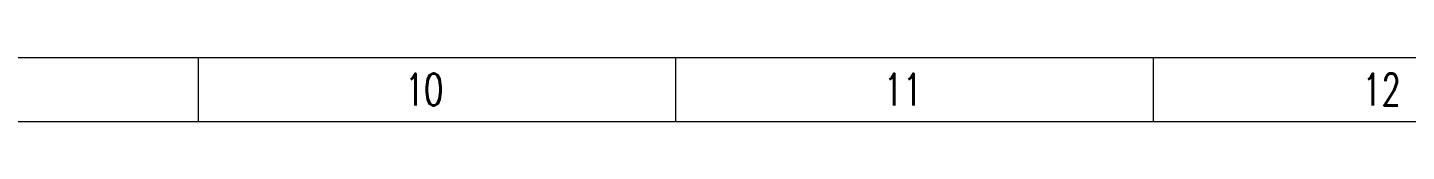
# Model space of a CAD drawing. Header units: millimetres. Extents: x 1000 to 2189, y 35 to 886.
# Drawn here: x 1650.3 to 1866.3, y 875.5 to 885.5 of the extents above; entities that cross this region are included whole.
import ezdxf

# ---------------------------------------------------------------- set-up
doc = ezdxf.new("R2010")
doc.units = ezdxf.units.MM
doc.layers.add('2FRAME', color=2, linetype='Continuous', lineweight=70)
doc.styles.add('HZ', font='txt', dxfattribs={"width": 0.7, "height": 4, "bigfont": 'HZTXT'})

msp = doc.modelspace()

# ---------------------------------------------------------------- linework, layer by layer
at = {"color": 7, "lineweight": 5}
for p, q in [((999.852, 885.501), (2188.852, 885.501)), ((1676.961, 885.5), (1676.961, 875.597)), ((1751.774, 885.501), (1751.774, 875.599)), ((1826.588, 885.5), (1826.588, 875.597))]:
    msp.add_line(p, q, dxfattribs=at)
at = {"layer": '2FRAME', "color": 7, "linetype": 'ByBlock', "lineweight": 5}
msp.add_line((1009.852, 875.501), (2178.852, 875.501), dxfattribs=at)

# ---------------------------------------------------------------- texts
at = {"color": 7, "lineweight": 5, "char_height": 5, "width": 50, "attachment_point": 5, "style": 'HZ'}
for s, insert in [('10', (1712.374, 880.509)), ('11', (1787.374, 880.509)), ('12', (1862.374, 880.509))]:
    msp.add_mtext(s, dxfattribs=dict(at, insert=insert))

doc.saveas('drawing.dxf')
